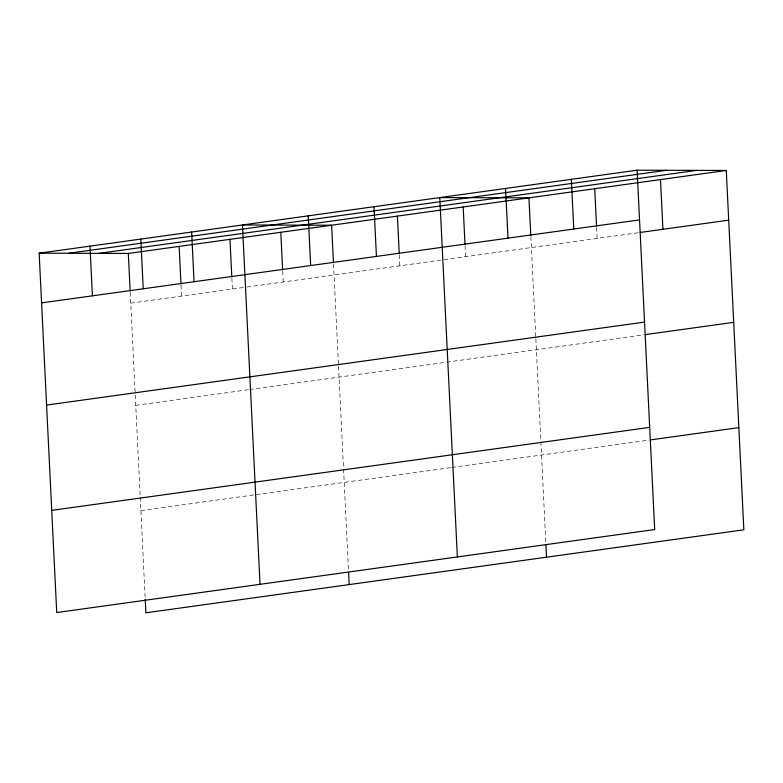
<?xml version="1.0" encoding="UTF-8"?>
<svg xmlns="http://www.w3.org/2000/svg" width="783" height="783" viewBox="0 0 783 783"><rect width="100%" height="100%" fill="white"/><g stroke="black" fill="none" stroke-linecap="round" stroke-linejoin="round"><path stroke-width="0.59" stroke-dasharray="3.92 2.94" d="M130.751 303.148L245.715 287.195M246.919 287.028L639.016 232.61M135.743 405.34L248.289 389.719M249.503 389.552L644.008 334.791M140.891 510.614L450.636 467.627M451.83 467.461L649.156 440.075M596.617 227.51L597.155 238.414M530.845 236.632L535.778 337.561M535.846 338.785L540.818 440.486M540.877 441.7L545.868 543.813M465.073 245.764L465.601 256.677M399.291 254.896L399.829 265.809M333.519 264.028L338.452 364.956M338.52 366.17L343.492 467.882M343.551 469.086L348.543 571.199M282.692 271.075L283.231 281.988M231.866 278.131L232.404 289.044M181.039 285.188L181.578 296.101M130.213 292.245L140.186 496.099M140.245 497.303L145.237 599.426"/><path stroke-width="1.17" d="M637.108 170.195L654.686 529.553L56.728 612.541L39.15 253.193L637.108 170.195L726.272 170.459L743.85 529.807L145.892 612.805L145.237 599.426M68.571 253.281L666.529 170.283M98.893 253.369L696.85 170.371M39.15 253.193L128.314 253.447L726.272 170.459M41.577 302.894L639.535 219.896M640.21 232.443L728.709 220.16M46.579 405.075L644.536 322.087M645.202 334.625L733.7 322.342M51.727 510.359L649.684 427.361M650.35 439.909L738.849 427.626M660.5 179.581L662.927 229.292M594.728 188.713L596.558 226.297M571.336 179.327L573.763 229.028M530.786 235.419L528.946 197.845L439.782 197.59L457.36 556.938M545.927 545.027L546.524 557.193M505.554 188.458L507.991 238.159M463.174 206.976L465.014 244.55M397.402 216.108L399.232 253.682M374.01 206.712L376.437 256.413M333.46 262.814L331.62 225.23L242.456 224.975L260.034 584.324M348.601 572.422L349.198 584.588M308.228 215.844L310.665 265.545M280.794 232.287L282.634 269.871M229.967 239.344L231.807 276.918M191.629 232.032L194.057 281.733M179.141 246.4L180.981 283.975M140.803 239.079L143.23 288.78M128.314 253.447L130.154 291.031M89.976 246.136L92.404 295.837"/></g></svg>
